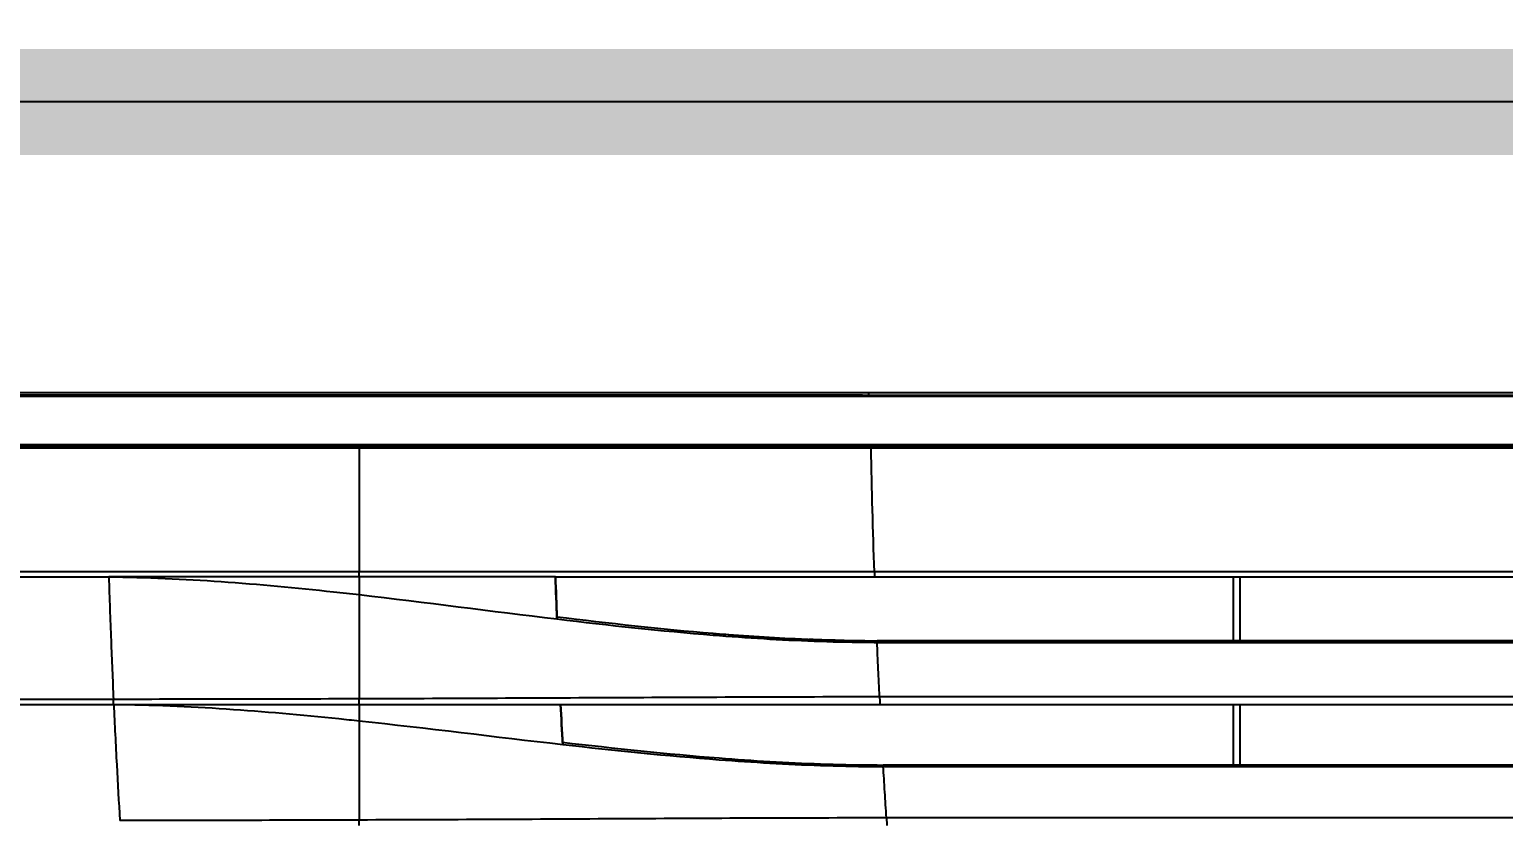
# Model space of a CAD drawing. Header units: millimetres. Extents: x 236955 to 308542, y 30900 to 88969.
# Drawn here: x 299623.3 to 299900.6, y 62499 to 62647.9 of the extents above; entities that cross this region are included whole.
import ezdxf

# ---------------------------------------------------------------- set-up
doc = ezdxf.new("R2010")
doc.units = ezdxf.units.MM
doc.header["$LTSCALE"] = 100
doc.header["$PDMODE"] = 3
doc.linetypes.add('HID2', pattern=[1, 0.5, -0.5])
doc.layers.get('DEFPOINTS').update_dxf_attribs({"color": 248})
for name, color, linetype in [('06-LIGHT', 4, 'Continuous'), ('07-DIM WAL', 5, 'Continuous'), ('3.기호.계단선', 30, 'Continuous')]:
    doc.layers.add(name, color=color, linetype=linetype)
doc.styles.add('HY 울릉도 L', font='')
doc.styles.get('HY 울릉도 L').set_extended_font_data('HY울릉도L')
doc.dimstyles.new('30', dxfattribs={"dimscale": 30, "dimtxt": 2, "dimasz": 1, "dimexe": 1, "dimexo": 1, "dimgap": 1, "dimtad": 1, "dimdec": 0, "dimrnd": 0.05, "dimdsep": 46, "dimlunit": 6, "dimtxsty": 'HY 울릉도 L', "dimblk": 'ARCHTICK', "dimcen": 2.5, "dimdle": 1, "dimclrd": 133, "dimclre": 133, "dimclrt": 30, "dimadec": 0, "dimazin": 0, "dimtfac": 1, "dimtdec": 0, "dimtix": 1, "dimtmove": 2, "dimatfit": 3, "dimldrblk": 'ARCHTICK', "dimfxl": 1, "dimlwd": -1, "dimlwe": -1, "dimarcsym": 0})

# ---------------------------------------------------------------- blocks, each defined once
blk = doc.blocks.new('*U49')
at = {"color": 8}
for p, q in [((1029.52, 185.7), (190.37, 185.7)), ((1029, 166.3), (190.88, 166.3)), ((190.88, 165.5), (1029, 165.5)), ((247.19, 155.49), (247.19, 165.5)), ((248.19, 165.5), (248.19, 155.49)), ((1028.59, 155.49), (191.3, 155.49)), ((191.31, 155.23), (1028.58, 155.23)), ((1028.18, 146.67), (191.7, 146.67)), ((191.76, 145.5), (1028.12, 145.5)), ((247.19, 135.99), (247.19, 145.5)), ((248.19, 145.5), (248.19, 135.99)), ((1027.61, 135.99), (192.27, 135.99)), ((192.28, 135.75), (1027.6, 135.75)), ((1027.11, 127.69), (192.78, 127.69))]:
    blk.add_line(p, q, dxfattribs=at)
for points, knots in [([(1.03, 194.4), (4.91, 194.37), (8.8, 194.41), (16.61, 194.41), (20.52, 194.41), (32.26, 194.41), (40.12, 194.41), (63.7, 194.41), (79.47, 194.41), (111.03, 194.41), (126.83, 194.41), (158.43, 194.41), (174.24, 194.41), (190.04, 194.41)], [0, 0, 0, 0, 0.0625, 0.0625, 0.125, 0.125, 0.25, 0.25, 0.5, 0.5, 0.75, 0.75, 1, 1, 1, 1]), ([(190.03, 194.41), (193.94, 194.42), (197.85, 194.42), (209.57, 194.41), (217.39, 194.41), (233.02, 194.41), (240.84, 194.41), (264.29, 194.41), (279.92, 194.41), (303.37, 194.41), (311.18, 194.41), (326.82, 194.41), (334.63, 194.41), (358.08, 194.41), (373.72, 194.41), (397.16, 194.41), (404.98, 194.41), (420.61, 194.41), (428.43, 194.41), (450.81, 194.41), (465.38, 194.41), (479.94, 194.41)], [0, 0, 0, 0, 0.040442, 0.040442, 0.121325, 0.121325, 0.202208, 0.202208, 0.363975, 0.363975, 0.444859, 0.444859, 0.525742, 0.525742, 0.687509, 0.687509, 0.768392, 0.768392, 0.849276, 0.849276, 1, 1, 1, 1]), ([(0.9, 193.94), (5.81, 193.94), (10.75, 193.94), (20.63, 193.94), (25.58, 193.94), (40.44, 193.94), (50.37, 193.94), (80.23, 193.94), (100.21, 193.94), (140.17, 193.94), (160.16, 193.94), (200.13, 193.94), (220.12, 193.94), (320.05, 193.94), (400, 193.94), (479.94, 193.94)], [0, 0, 0, 0, 0.03125, 0.03125, 0.0625, 0.0625, 0.125, 0.125, 0.25, 0.25, 0.375, 0.375, 0.5, 0.5, 1, 1, 1, 1]), ([(479.94, 193.8), (400.01, 193.8), (320.07, 193.8), (220.16, 193.8), (200.17, 193.8), (160.21, 193.8), (140.22, 193.8), (100.27, 193.8), (80.31, 193.8), (50.44, 193.8), (40.5, 193.8), (25.63, 193.8), (20.67, 193.8), (10.79, 193.8), (5.84, 193.8), (0.95, 193.8)], [0, 0, 0, 0, 0.5, 0.5, 0.625, 0.625, 0.75, 0.75, 0.875, 0.875, 0.9375, 0.9375, 0.96875, 0.96875, 1, 1, 1, 1]), ([(189.04, 194), (186.07, 194), (183.09, 194), (160.13, 194), (140.14, 194), (100.18, 194), (80.2, 194), (50.34, 194), (40.41, 194), (25.55, 194), (20.6, 194), (10.93, 194), (6.2, 194), (1.5, 194)], [0, 0, 0, 0, 0.047401, 0.047401, 0.366063, 0.366063, 0.684724, 0.684724, 0.844055, 0.844055, 0.92372, 0.92372, 1, 1, 1, 1]), ([(189.04, 194), (206.08, 194), (223.12, 194), (320.09, 194), (400.02, 194), (479.94, 194)], [0, 0, 0, 0, 0.175746, 0.175746, 1, 1, 1, 1]), ([(1.05, 186.26), (5.95, 186.26), (10.89, 186.26), (20.78, 186.26), (25.73, 186.26), (40.61, 186.26), (50.55, 186.26), (80.42, 186.26), (100.38, 186.26), (140.31, 186.26), (160.28, 186.26), (200.24, 186.26), (220.22, 186.26), (320.11, 186.26), (400.03, 186.26), (479.94, 186.26)], [0, 0, 0, 0, 0.03125, 0.03125, 0.0625, 0.0625, 0.125, 0.125, 0.25, 0.25, 0.375, 0.375, 0.5, 0.5, 1, 1, 1, 1]), ([(479.94, 186.06), (400.03, 186.06), (320.12, 186.06), (220.24, 186.06), (200.26, 186.06), (160.31, 186.06), (140.32, 186.06), (100.39, 186.06), (80.43, 186.06), (50.57, 186.06), (40.64, 186.06), (25.77, 186.06), (20.81, 186.06), (10.93, 186.06), (5.99, 186.06), (1.09, 186.06)], [0, 0, 0, 0, 0.5, 0.5, 0.625, 0.625, 0.75, 0.75, 0.875, 0.875, 0.9375, 0.9375, 0.96875, 0.96875, 1, 1, 1, 1]), ([(110.14, 185.7), (92.03, 185.7), (73.95, 185.7), (46.89, 185.7), (37.88, 185.7), (20.18, 185.7), (11.47, 185.7), (2.83, 185.7)], [0, 0, 0, 0, 0.503675, 0.503675, 0.755513, 0.755513, 1, 1, 1, 1]), ([(2.84, 186.02), (7.73, 186.02), (12.66, 186.02), (22.51, 186.02), (27.44, 186.02), (42.25, 186.02), (52.15, 186.02), (81.91, 186.02), (101.8, 186.02), (141.56, 186.02), (161.46, 186.02), (201.24, 186.02), (221.14, 186.02), (320.6, 186.02), (400.17, 186.02), (479.74, 186.02)], [0, 0, 0, 0, 0.03125, 0.03125, 0.0625, 0.0625, 0.125, 0.125, 0.25, 0.25, 0.375, 0.375, 0.5, 0.5, 1, 1, 1, 1]), ([(190.37, 185.7), (187.64, 185.7), (184.9, 185.7), (171.66, 185.7), (161.16, 185.7), (143.9, 185.7), (137.14, 185.7), (123.64, 185.7), (116.89, 185.7), (110.14, 185.7)], [0, 0, 0, 0, 0.1022, 0.1022, 0.494985, 0.494985, 0.747578, 0.747578, 1, 1, 1, 1]), ([(110.14, 166.3), (91.98, 166.29), (73.83, 166.29), (46.68, 166.29), (37.64, 166.29), (19.62, 166.29), (10.61, 166.29), (1.69, 166.29)], [0, 0, 0, 0, 0.5, 0.5, 0.75, 0.75, 1, 1, 1, 1]), ([(1.84, 165.5), (7.54, 165.5), (13.28, 165.5), (24.76, 165.5), (30.51, 165.5), (47.77, 165.5), (59.31, 165.5), (70.86, 165.5)], [0, 0, 0, 0, 0.25, 0.25, 0.5, 0.5, 1, 1, 1, 1]), ([(70.86, 165.5), (70.97, 162.18), (71.19, 155.78), (71.46, 149.36), (71.6, 146.29)], [0, 0, 0, 0, 0.520592, 1, 1, 1, 1]), ([(70.86, 165.5), (82.61, 165.39), (95.74, 164.32), (108.79, 162.86), (110.14, 162.71)], [0, 0, 0, 0, 0.896674, 1, 1, 1, 1]), ([(110.14, 165.5), (108.71, 165.5), (99.42, 165.5), (90.14, 165.5), (82.3, 165.5)], [0, 0, 0, 0, 0.154173, 1, 1, 1, 1]), ([(110.14, 165.5), (110.14, 165.53), (110.14, 165.59), (110.14, 165.93), (110.14, 166.18), (110.14, 166.3)], [0, 0, 0, 0, 0.392645, 0.726209, 1, 1, 1, 1]), ([(190.88, 166.3), (177.42, 166.3), (163.96, 166.3), (137.05, 166.3), (123.59, 166.3), (110.14, 166.3)], [0, 0, 0, 0, 0.5, 0.5, 1, 1, 1, 1]), ([(110.14, 162.71), (110.14, 161.41), (110.14, 158.78), (110.14, 154.74), (110.14, 150.59), (110.14, 147.78), (110.14, 146.36)], [0, 0, 0, 0, 0.241342, 0.488803, 0.74188, 1, 1, 1, 1]), ([(141.11, 159.15), (141.11, 159.19), (141.11, 159.22), (141.11, 159.24), (141.11, 159.24), (141.11, 159.24)], [0, 0, 0, 0, 0.64921, 0.64921, 1, 1, 1, 1]), ([(141.11, 159.24), (149.25, 158.25), (157.41, 157.33), (170.87, 156.21), (176.16, 155.87), (184.11, 155.58), (186.76, 155.52), (190.04, 155.49), (190.67, 155.49), (191.3, 155.49)], [0, 0, 0, 0, 0.489588, 0.489588, 0.804968, 0.804968, 0.962658, 0.962658, 1, 1, 1, 1]), ([(141.12, 158.9), (149.27, 157.92), (157.42, 157.03), (170.88, 155.95), (176.17, 155.62), (184.12, 155.33), (186.76, 155.27), (190.05, 155.24), (190.68, 155.23), (191.31, 155.23)], [0, 0, 0, 0, 0.48935, 0.48935, 0.804749, 0.804749, 0.962448, 0.962448, 1, 1, 1, 1]), ([(191.7, 146.67), (191.63, 148.19), (191.48, 151.34), (191.36, 153.99), (191.31, 155.23)], [0, 0, 0, 0, 0.460844, 1, 1, 1, 1]), ([(71.6, 146.29), (60.01, 146.29), (48.45, 146.29), (25.37, 146.29), (13.84, 146.29), (2.42, 146.29)], [0, 0, 0, 0, 0.5, 0.5, 1, 1, 1, 1]), ([(71.64, 145.5), (71.64, 145.51), (71.63, 145.54), (71.62, 145.72), (71.61, 145.98), (71.6, 146.19), (71.6, 146.29)], [0, 0, 0, 0, 0.261766, 0.499771, 0.747287, 1, 1, 1, 1]), ([(191.7, 146.67), (178.11, 146.67), (164.51, 146.6), (137.32, 146.47), (123.72, 146.4), (110.14, 146.36)], [0, 0, 0, 0, 0.5, 0.5, 1, 1, 1, 1]), ([(110.14, 145.5), (110.14, 145.53), (110.14, 145.59), (110.14, 145.97), (110.14, 146.24), (110.14, 146.36)], [0, 0, 0, 0, 0.391416, 0.725001, 1, 1, 1, 1]), ([(191.7, 146.65), (191.71, 146.52), (191.72, 146.26), (191.74, 145.86), (191.76, 145.56), (191.76, 145.52), (191.76, 145.5)], [0, 0, 0, 0, 0.250014, 0.500034, 0.750029, 1, 1, 1, 1]), ([(2.57, 145.5), (13.97, 145.5), (25.48, 145.5), (48.52, 145.5), (60.07, 145.5), (71.64, 145.5)], [0, 0, 0, 0, 0.5, 0.5, 1, 1, 1, 1]), ([(71.64, 145.5), (71.78, 142.34), (72.08, 136.27), (72.42, 130.19), (72.59, 127.29)], [0, 0, 0, 0, 0.521593, 1, 1, 1, 1]), ([(71.64, 145.5), (83.4, 145.39), (96.26, 144.4), (109.07, 143.04), (110.14, 142.93)], [0, 0, 0, 0, 0.916145, 1, 1, 1, 1]), ([(110.14, 142.93), (110.14, 141.69), (110.14, 139.2), (110.14, 135.36), (110.14, 131.4), (110.14, 128.71), (110.14, 127.36)], [0, 0, 0, 0, 0.240345, 0.487395, 0.740764, 1, 1, 1, 1]), ([(142, 139.56), (150.16, 138.62), (158.34, 137.74), (171.83, 136.68), (177.12, 136.36), (185.08, 136.08), (187.73, 136.02), (191.02, 136), (191.64, 135.99), (192.27, 135.99)], [0, 0, 0, 0, 0.489674, 0.489674, 0.805044, 0.805044, 0.962728, 0.962728, 1, 1, 1, 1]), ([(142.02, 139.22), (142.02, 139.23), (142.02, 139.24), (142.02, 139.26), (142.02, 139.28), (142.01, 139.3)], [0, 0, 0, 0, 0.330714, 0.330714, 1, 1, 1, 1]), ([(142.02, 139.22), (150.18, 138.29), (158.35, 137.45), (171.84, 136.43), (177.13, 136.11), (185.08, 135.84), (187.74, 135.78), (191.02, 135.75), (191.65, 135.75), (192.28, 135.74)], [0, 0, 0, 0, 0.489359, 0.489359, 0.804752, 0.804752, 0.962449, 0.962449, 1, 1, 1, 1]), ([(192.78, 127.69), (192.68, 129.11), (192.5, 132.07), (192.35, 134.56), (192.28, 135.75)], [0, 0, 0, 0, 0.456557, 1, 1, 1, 1]), ([(192.78, 127.69), (179, 127.69), (165.23, 127.62), (137.68, 127.47), (123.9, 127.4), (110.14, 127.36)], [0, 0, 0, 0, 0.5, 0.5, 1, 1, 1, 1]), ([(110.14, 126.5), (110.14, 126.53), (110.14, 126.59), (110.14, 126.97), (110.14, 127.24), (110.14, 127.36)], [0, 0, 0, 0, 0.391478, 0.72506, 1, 1, 1, 1]), ([(192.78, 127.69), (192.78, 127.56), (192.8, 127.29), (192.83, 126.88), (192.85, 126.56), (192.85, 126.52), (192.85, 126.5)], [0, 0, 0, 0, 0.249929, 0.499996, 0.749769, 1, 1, 1, 1])]:
    blk.add_open_spline(points, degree=3, knots=knots, dxfattribs=at)
for points in [[(190.03, 193.71), (190.03, 193.89), (190.03, 194.15), (190.03, 194.41)], [(110.14, 185.7), (110.14, 185.8), (110.14, 185.9), (110.14, 185.9)], [(110.14, 185.7), (110.14, 179.23), (110.14, 172.76), (110.14, 166.3)], [(190.37, 185.7), (190.37, 185.8), (190.37, 185.9), (190.36, 185.9)], [(190.88, 166.3), (190.66, 172.77), (190.49, 179.23), (190.37, 185.7)], [(82.3, 165.5), (78.49, 165.5), (74.67, 165.5), (70.86, 165.5)], [(70.86, 165.5), (70.86, 165.5), (70.86, 165.5), (70.86, 165.5)], [(140.88, 165.5), (130.63, 165.5), (120.38, 165.5), (110.14, 165.5)], [(110.14, 165.5), (110.14, 164.56), (110.14, 163.63), (110.14, 162.71)], [(140.88, 165.5), (157.55, 165.5), (174.22, 165.5), (190.88, 165.5)], [(141.12, 158.9), (141.04, 161.1), (140.96, 163.3), (140.88, 165.5)], [(140.89, 165.5), (140.96, 163.35), (141.04, 161.2), (141.12, 159.05)], [(190.88, 166.3), (190.88, 165.88), (190.88, 165.5), (190.88, 165.5)], [(110.14, 162.71), (120.49, 161.52), (130.79, 160.13), (141.12, 158.9)], [(141.11, 159.15), (141.12, 159.09), (141.12, 159), (141.12, 158.9)], [(178.44, 155.77), (174.14, 155.96), (169.85, 156.25), (165.56, 156.59)], [(186.14, 155.52), (184.29, 155.55), (182.44, 155.61), (180.59, 155.68)], [(191.31, 155.23), (191.3, 155.39), (191.3, 155.49), (191.3, 155.49)], [(110.14, 146.36), (97.28, 146.32), (84.43, 146.29), (71.6, 146.29)], [(71.64, 145.5), (84.46, 145.5), (97.29, 145.5), (110.14, 145.5)], [(71.64, 145.5), (71.64, 145.5), (71.64, 145.5), (71.64, 145.5)], [(110.14, 145.5), (114.89, 145.5), (119.64, 145.5), (124.39, 145.5)], [(110.14, 145.5), (110.14, 144.63), (110.14, 143.77), (110.14, 142.93)], [(124.39, 145.5), (130.16, 145.5), (135.93, 145.5), (141.7, 145.5)], [(141.7, 145.5), (158.38, 145.5), (175.07, 145.5), (191.76, 145.5)], [(142.02, 139.22), (141.91, 141.31), (141.8, 143.41), (141.7, 145.5)], [(141.7, 145.5), (141.81, 143.43), (141.91, 141.36), (142.01, 139.3)], [(110.14, 142.93), (120.79, 141.78), (131.39, 140.42), (142.02, 139.22)], [(142, 139.53), (142, 139.55), (142, 139.56), (142, 139.56)], [(142, 139.53), (142.02, 139.48), (142.02, 139.36), (142.02, 139.22)], [(192.28, 135.74), (192.28, 135.9), (192.28, 135.99), (192.27, 135.99)], [(110.14, 127.36), (97.61, 127.31), (85.09, 127.29), (72.59, 127.29)]]:
    blk.add_open_spline(points, degree=3, dxfattribs=at)
blk = doc.blocks.new('_ArchTick')
at = {"color": 0, "linetype": 'ByBlock', "const_width": 0.15}
blk.add_lwpolyline([(-0.5, -0.5), (0.5, 0.5)], dxfattribs=at)
blk = doc.blocks.new('*D116')
at = {"layer": '07-DIM WAL', "color": 133}
for p, q in [((299085.11, 62664.27), (299085.11, 62664.27)), ((300285.11, 62664.27), (300285.11, 62664.27)), ((300315.11, 62634.27), (299055.11, 62634.27))]:
    blk.add_line(p, q, dxfattribs=at)
at = {"layer": 'DEFPOINTS', "color": 0}
for p in [(299085.11, 62634.27), (299085.11, 62634.27), (300285.11, 62634.27)]:
    blk.add_point(p, dxfattribs=at)
at = {"layer": '07-DIM WAL', "color": 133, "xscale": 30, "yscale": 30, "zscale": 30, "rotation": 180}
blk.add_blockref('_ArchTick', (299085.11, 62634.27), dxfattribs=at)
at = {"layer": '07-DIM WAL', "color": 133, "xscale": 30, "yscale": 30, "zscale": 30}
blk.add_blockref('_ArchTick', (300285.11, 62634.27), dxfattribs=at)
at = {"layer": '07-DIM WAL', "color": 30, "insert": (299685.11, 62700.21), "char_height": 60, "attachment_point": 5, "style": 'HY 울릉도 L'}
blk.add_mtext('1,200', dxfattribs=at)

msp = doc.modelspace()

# ---------------------------------------------------------------- linework, layer by layer
at = {"layer": '3.기호.계단선', "color": 140, "linetype": 'HID2', "const_width": 20}
msp.add_lwpolyline([(290623.61, 60413.6), (290623.61, 61329.31), (297738.59, 61329.31), (297738.59, 62634.27), (300285.11, 62634.27)], dxfattribs=at)

# ---------------------------------------------------------------- block references
at = {"layer": '06-LIGHT', "xscale": 1.2, "yscale": 1.2, "zscale": 1.2}
msp.add_blockref('*U49', (299553.18, 62346.29), dxfattribs=at)

# ---------------------------------------------------------------- dimensions: what is measured, and where the dimension line sits
at = {"layer": '07-DIM WAL'}
dim = msp.add_linear_dim(base=(299085.11, 62634.27), p1=(300285.11, 62634.27), p2=(299085.11, 62634.27), angle=180, dimstyle='30', dxfattribs=at)
dim.commit()
dim.dimension.update_dxf_attribs({"geometry": '*D116', "text_midpoint": (299685.11, 62700.21)})

doc.saveas('drawing.dxf')
